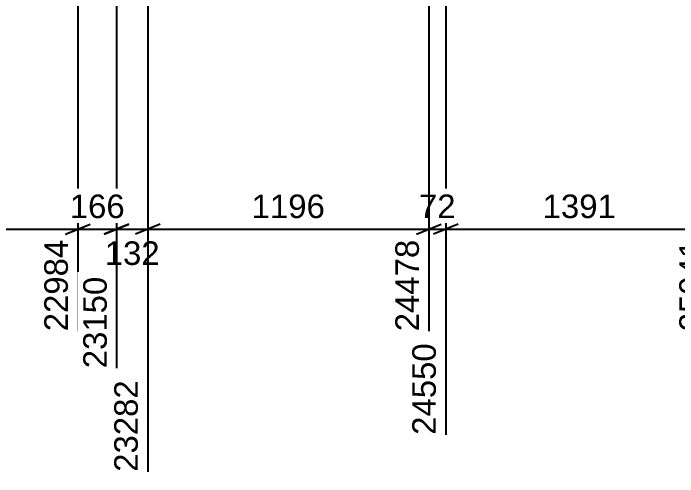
# Model space of a CAD drawing. Header units: millimetres. Extents: x -82 to 1107, y -546 to 295.
# Drawn here: x 609.8 to 690.6, y -154.8 to -98.4 of the extents above; entities that cross this region are included whole.
import ezdxf

# ---------------------------------------------------------------- set-up
doc = ezdxf.new("R2010")
doc.units = ezdxf.units.MM
doc.styles.add('Arial', font='ARIAL.TTF', dxfattribs={"height": 0.2})

# ---------------------------------------------------------------- blocks, each defined once
blk = doc.blocks.new('StraightDimension-761553693-27640 - 1360')
at = {"color": 7, "linetype": 'Continuous'}
for p, q in [((540.443, -87.385), (540.443, -154.152)), ((617.653, -87.857), (617.653, -137.052)), ((541.943, -124.033), (538.943, -125.233)), ((616.153, -125.233), (619.153, -124.033)), ((540.443, -124.633), (617.653, -124.633))]:
    blk.add_line(p, q, dxfattribs=at)
at = {"color": 0}
blk.add_wipeout([(584.095, -123.883), (584.095, -119.683), (574, -119.683), (574, -123.883)], dxfattribs=at)
at = {"color": 3, "style": 'Arial'}
blk.add_text('2702', height=2.8652, dxfattribs=at).set_placement((574.6, -123.283))
at = {"color": 0, "linetype": 'Continuous'}
blk.add_wipeout([(617.052, -125.333), (612.852, -125.333), (612.853, -137.652), (617.053, -137.652)], dxfattribs=at)
at = {"color": 3, "linetype": 'Continuous', "style": 'Arial'}
blk.add_text('22984', height=2.8652, rotation=90.00021, dxfattribs=at).set_placement((616.453, -137.052))
blk = doc.blocks.new('StraightDimension-761553693-27638 - 1360')
at = {"color": 7, "linetype": 'Continuous'}
for p, q in [((626.157, -83.154), (626.157, -154.152)), ((622.386, -87.857), (622.386, -141.552)), ((620.886, -125.233), (623.886, -124.033)), ((627.657, -124.033), (624.657, -125.233)), ((622.386, -124.633), (626.157, -124.633))]:
    blk.add_line(p, q, dxfattribs=at)
at = {"color": 0, "linetype": 'Continuous'}
blk.add_wipeout([(625.557, -142.433), (621.357, -142.433), (621.357, -154.752), (625.557, -154.752)], dxfattribs=at)
at = {"color": 3, "linetype": 'Continuous', "style": 'Arial'}
blk.add_text('23282', height=2.8652, rotation=90.00021, dxfattribs=at).set_placement((624.957, -154.152))
at = {"color": 0}
blk.add_wipeout([(628.207, -129.583), (628.207, -125.383), (620.336, -125.383), (620.336, -129.583)], dxfattribs=at)
at = {"color": 3, "style": 'Arial'}
blk.add_text('132', height=2.8652, dxfattribs=at).set_placement((620.936, -128.983))
blk = doc.blocks.new('StraightDimension-761553693-27639 - 1360')
at = {"color": 7, "linetype": 'Continuous'}
for p, q in [((617.653, -87.857), (617.653, -137.052)), ((622.386, -87.857), (622.386, -141.552)), ((616.153, -125.233), (619.153, -124.033)), ((623.886, -124.033), (620.886, -125.233)), ((617.653, -124.633), (622.386, -124.633))]:
    blk.add_line(p, q, dxfattribs=at)
at = {"color": 0}
blk.add_wipeout([(623.955, -123.883), (623.955, -119.683), (616.084, -119.683), (616.084, -123.883)], dxfattribs=at)
at = {"color": 0, "linetype": 'Continuous'}
blk.add_wipeout([(621.786, -129.833), (617.586, -129.833), (617.586, -142.152), (621.786, -142.152)], dxfattribs=at)
at = {"color": 3, "style": 'Arial'}
blk.add_text('166', height=2.8652, dxfattribs=at).set_placement((616.684, -123.283))
at = {"color": 3, "linetype": 'Continuous', "style": 'Arial'}
blk.add_text('23150', height=2.8652, rotation=90.00021, dxfattribs=at).set_placement((621.186, -141.552))
blk = doc.blocks.new('StraightDimension-761553693-27635 - 1360')
at = {"color": 7, "linetype": 'Continuous'}
for p, q in [((662.391, -87.857), (662.391, -149.652)), ((694.854, -96.429), (694.854, -137.052)), ((663.891, -124.033), (660.891, -125.233)), ((693.354, -125.233), (696.355, -124.033)), ((662.391, -124.633), (694.854, -124.633))]:
    blk.add_line(p, q, dxfattribs=at)
at = {"color": 0}
blk.add_wipeout([(683.67, -123.883), (683.67, -119.683), (673.575, -119.683), (673.575, -123.883)], dxfattribs=at)
at = {"color": 3, "style": 'Arial'}
blk.add_text('1391', height=2.8652, dxfattribs=at).set_placement((674.175, -123.283))
at = {"color": 0, "linetype": 'Continuous'}
blk.add_wipeout([(694.254, -125.333), (690.054, -125.333), (690.055, -137.652), (694.255, -137.652)], dxfattribs=at)
at = {"color": 3, "linetype": 'Continuous', "style": 'Arial'}
blk.add_text('25941', height=2.8652, rotation=90.00021, dxfattribs=at).set_placement((693.654, -137.052))
blk = doc.blocks.new('StraightDimension-761553693-27636 - 1360')
at = {"color": 7, "linetype": 'Continuous'}
for p, q in [((660.331, -87.857), (660.331, -137.052)), ((662.391, -87.857), (662.391, -149.652)), ((658.831, -125.233), (661.831, -124.033)), ((663.891, -124.033), (660.891, -125.233)), ((660.331, -124.633), (662.391, -124.633))]:
    blk.add_line(p, q, dxfattribs=at)
at = {"color": 0, "linetype": 'Continuous'}
blk.add_wipeout([(661.791, -137.933), (657.591, -137.933), (657.591, -150.252), (661.791, -150.252)], dxfattribs=at)
at = {"color": 3, "linetype": 'Continuous', "style": 'Arial'}
blk.add_text('24550', height=2.8652, rotation=90.00021, dxfattribs=at).set_placement((661.191, -149.652))
at = {"color": 0}
blk.add_wipeout([(664.185, -123.883), (664.185, -119.683), (658.537, -119.683), (658.537, -123.883)], dxfattribs=at)
at = {"color": 3, "style": 'Arial'}
blk.add_text('72', height=2.8652, dxfattribs=at).set_placement((659.137, -123.283))
blk = doc.blocks.new('StraightDimension-761553693-27637 - 1360')
at = {"color": 7, "linetype": 'Continuous'}
for p, q in [((626.157, -83.154), (626.157, -154.152)), ((660.331, -87.857), (660.331, -137.052)), ((627.657, -124.033), (624.657, -125.233)), ((658.831, -125.233), (661.831, -124.033)), ((626.157, -124.633), (660.331, -124.633))]:
    blk.add_line(p, q, dxfattribs=at)
at = {"color": 0}
blk.add_wipeout([(648.292, -123.883), (648.292, -119.683), (638.197, -119.683), (638.197, -123.883)], dxfattribs=at)
at = {"color": 3, "style": 'Arial'}
blk.add_text('1196', height=2.8652, dxfattribs=at).set_placement((638.797, -123.283))
at = {"color": 0, "linetype": 'Continuous'}
blk.add_wipeout([(659.731, -125.333), (655.531, -125.333), (655.531, -137.652), (659.731, -137.652)], dxfattribs=at)
at = {"color": 3, "linetype": 'Continuous', "style": 'Arial'}
blk.add_text('24478', height=2.8652, rotation=90.00021, dxfattribs=at).set_placement((659.131, -137.052))

msp = doc.modelspace()

# ---------------------------------------------------------------- block references
for name in ['StraightDimension-761553693-27638 - 1360', 'StraightDimension-761553693-27640 - 1360', 'StraightDimension-761553693-27635 - 1360']:
    msp.add_blockref(name, (0, 0))

# ---------------------------------------------------------------- next in the draw order: block references
for name in ['StraightDimension-761553693-27639 - 1360', 'StraightDimension-761553693-27636 - 1360']:
    msp.add_blockref(name, (0, 0))

# ---------------------------------------------------------------- next in the draw order: block references
msp.add_blockref('StraightDimension-761553693-27637 - 1360', (0, 0))

doc.saveas('drawing.dxf')
